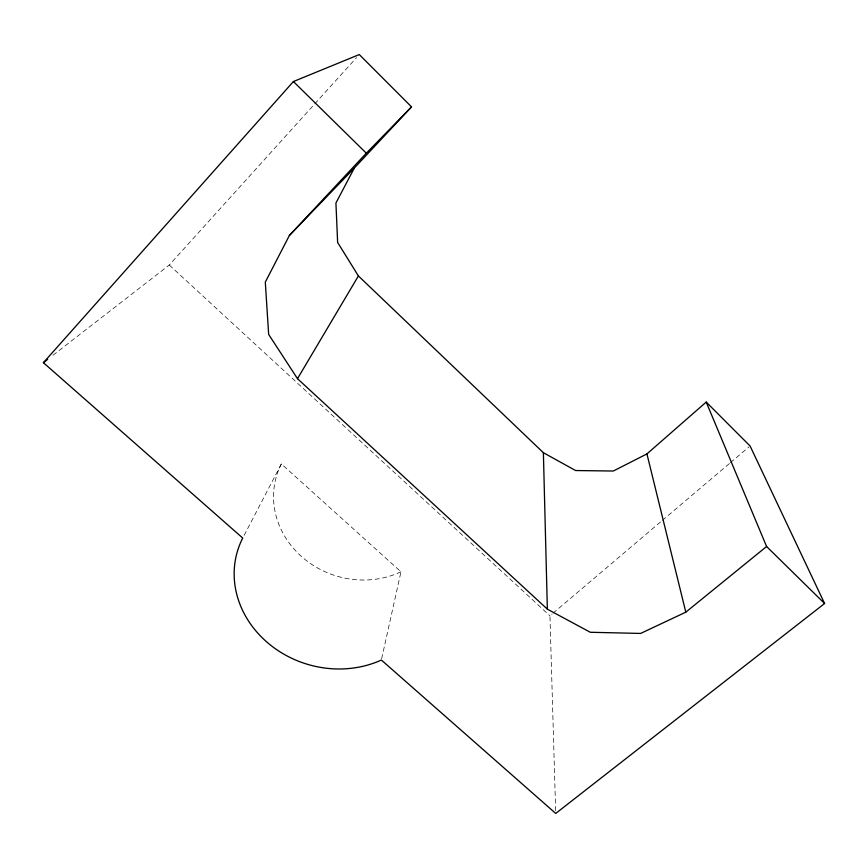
<?xml version="1.0" encoding="UTF-8"?>
<svg xmlns="http://www.w3.org/2000/svg" width="868" height="868" viewBox="0 0 868 868"><rect width="100%" height="100%" fill="white"/><g stroke="black" fill="none" stroke-linecap="round" stroke-linejoin="round"><path stroke-width="0.65" stroke-dasharray="4.34 3.25" d="M381.66 658.725L400.962 571.795L281.362 463.913L243.973 535.664M53.002 355.229L169.271 265.022L356.574 57.559M555.639 810.745L549.943 615.824L552.005 614.067M553.035 613.199L661.351 521.277M662.382 520.399L729.435 463.501M730.465 462.622L749.041 446.868M169.271 265.022L549.943 615.824M400.962 571.795A86.116 78.478 17.5 0 1 301.087 556.138A86.116 78.478 17.5 0 1 281.362 463.913"/><path stroke-width="1.3" d="M411.53 106.883L366.318 153.191L289.391 235.467L265.304 282.111L268.657 334.419L297.496 378.676L547.361 609.162L590.294 632.273L640.617 633.434L685.807 612.168L766.596 546.504L706.216 402.068L646.931 453.921L613.318 471.02L575.614 470.543L543.379 452.705L358.397 275.948L337.63 242.465L335.927 203.025L354.328 168.023L411.53 106.883L359.287 54.554L293.406 81.538L43.4 362.683L242.725 538.051A99.332 88.167 17 0 0 266.487 641.734A99.332 88.167 17 0 0 381.367 660.038L555.726 813.446L824.6 603.499L750.071 445.989L706.216 402.068M297.496 378.676L358.397 275.948M289.391 235.467L354.328 168.023M43.4 362.683L47.664 359.374M293.406 81.538L366.318 153.191M766.596 546.504L824.6 603.499M646.931 453.921L685.807 612.168M543.379 452.705L547.361 609.162"/></g></svg>
